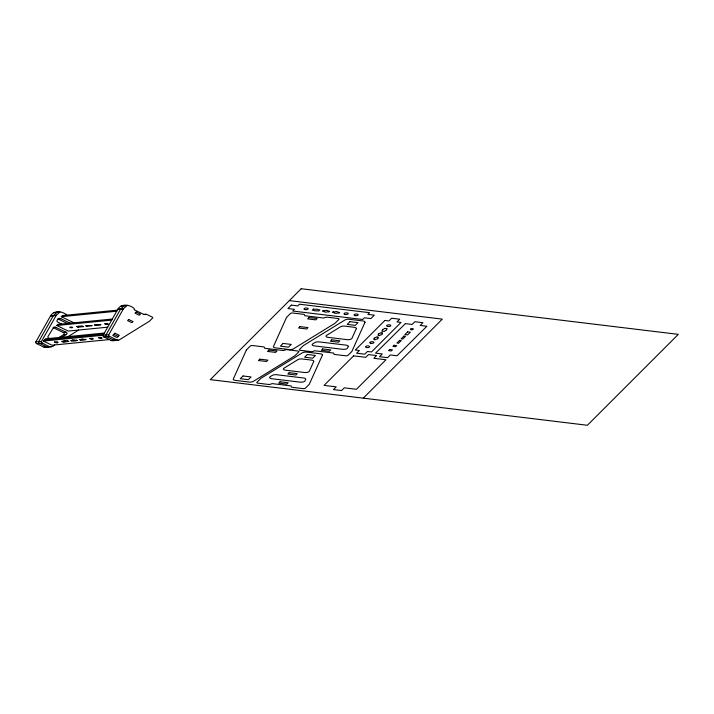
<?xml version="1.0" encoding="UTF-8"?>
<svg xmlns="http://www.w3.org/2000/svg" width="714" height="714" viewBox="0 0 714 714"><rect width="100%" height="100%" fill="white"/><g stroke="black" fill="none" stroke-linecap="round" stroke-linejoin="round"><path stroke-width="1.07" d="M72.069 340.471L73.533 340.007L77.326 340.462L74.568 341.06L70.775 340.605L72.391 340.15M84.832 339.721L83.359 340.194L79.575 339.739L82.333 339.132L86.117 339.587L84.832 339.721L85.332 339.212M51.185 346.825L45.5 347.388A1.731 0.696 -3.3 0 1 43.956 347.12L36.646 343.604A5.507 2.204 -3.3 0 1 35.834 341.917L50.462 316.052A3.856 1.544 -3.3 0 1 50.658 315.793C53.755 309.992 62.305 311.134 66.527 314.82A2.383 0.955 -3.3 0 1 66.911 315.142M35.834 341.917L41.519 341.354L56.147 315.49A3.856 1.544 -3.3 0 1 56.344 315.231L59.994 311.938M103.914 336.972L109.599 336.41L117.212 340.06L118.899 340.114L149.262 321.327A2.794 1.116 -3.3 0 0 149.538 321.104L152.573 318.069A2.695 1.08 -3.3 0 0 152.269 317.096L146.361 314.258L144.282 314.624L134.196 309.76L134.259 308.832A2.695 1.08 -3.3 0 0 133.795 308.189C129.573 304.512 121.014 303.361 117.926 309.162A3.856 1.544 -3.3 0 0 117.73 309.421L103.102 335.285A5.507 2.204 -3.3 0 0 103.914 336.972L111.223 340.489A1.731 0.696 -3.3 0 0 112.767 340.757L118.453 340.194M104.378 333.027L45.562 338.82L43.331 341.051L108.787 334.723L123.406 308.867A3.856 1.544 -3.3 0 1 123.611 308.609L127.262 305.306M59.378 312.197L53.711 312.732M126.646 305.574L120.978 306.11M56.558 312.455L57.182 312.205L53.496 315.517A3.856 1.544 -3.3 0 0 53.3 315.775L38.681 341.631A5.507 2.204 -3.3 0 0 39.493 343.318L46.794 346.843A1.776 0.714 -3.3 0 0 48.347 347.102A1.731 0.696 -3.3 0 1 46.794 346.843M123.879 305.771L124.388 305.592L120.764 308.885A3.856 1.544 -3.3 0 0 120.568 309.144L105.94 335.009A5.507 2.204 -3.3 0 0 106.761 336.696L114.061 340.212A1.731 0.696 -3.3 0 0 115.614 340.48A1.776 0.714 -3.3 0 1 114.061 340.212M73.961 322.808L61.288 316.695L62.395 315.579L117.301 310.171M107.689 327.182L68.267 331.064L56.745 325.504L57.852 324.397L112.294 319.033M67.83 340.989L65.929 341.917L63.127 342.024L61.69 341.328L63.323 341.158M63.127 342.024L64.26 340.89L67.375 340.765L68.812 341.462L67.196 341.622M77.978 327.182L83.663 326.619L82.226 325.923L76.541 326.485L77.978 327.182L78.906 326.253M64.742 341.863L65.688 340.917M71.641 341.015L72.551 340.105M86.483 326.173L92.168 325.611L85.626 325.754L86.483 326.173L87.046 325.62M72.926 340.89L73.819 340.007M76.032 340.587L76.541 340.078M80.432 340.15L81.351 339.239M95.283 325.307L100.969 324.745L94.418 324.888L95.283 325.307L95.846 324.745M81.726 340.025L82.61 339.141M106.029 324.415L106.957 323.487L108.394 324.183L106.029 324.415L104.592 323.719L106.957 323.487M363.274 398.153L442.314 319.122L289.322 300.612M63.305 341.167L64.644 340.873M59.048 337.49L63.591 334.661L66.429 334.384A5.159 2.062 -3.3 0 0 66.099 332.215L55.085 327.074A1.241 0.5 -3.3 0 0 53.764 327.199L48.016 336.508A5.507 2.204 -3.3 0 0 48.829 338.195L49.355 338.445M61.886 337.213L66.429 334.384M54.701 344.942C50.962 349.324 46.053 344.621 42.331 343.041L36.646 343.604M68.107 336.597L78.638 330.038M50.658 315.793L56.344 315.231M117.926 309.162L123.611 308.609M50.462 316.052L56.147 315.49M117.73 309.421L123.406 308.867M61.288 316.695L116.703 311.233M70.177 323.183L60.833 318.676L57.986 318.962L57.058 320.515A5.507 2.204 -3.3 0 0 57.87 322.201L61.645 324.022M143.809 314.392L145.763 314.205M56.745 325.504L111.696 320.095M55.942 327.324L53.104 327.601L63.251 332.492L66.099 332.215M44.446 339.935L103.78 334.09M109.296 339.569L51.979 345.21L43.331 341.051M43.956 347.12L49.641 346.558M111.223 340.489L116.909 339.935M60.833 318.676L59.976 318.426A1.241 0.5 -3.3 0 0 58.655 318.551L57.995 318.953L67.33 323.46M113.874 334.348L118.194 336.428M63.251 332.492A5.159 2.062 -3.3 0 1 63.591 334.661M42.331 343.041A5.507 2.204 -3.3 0 1 41.519 341.354M109.599 336.41A5.507 2.204 -3.3 0 1 108.787 334.723M54.514 342.033C58.191 344.639 60.244 340.632 54.514 342.033M89.705 338.561C93.373 341.167 95.435 337.16 89.705 338.561M98.505 337.695C102.173 340.301 104.226 336.294 98.505 337.695M246.357 350.038L233.335 378.956A3.516 1.41 -3.3 0 0 235.424 380.401L249.079 382.061A3.516 1.41 -3.3 0 0 253.309 381.365L294.686 355.893A3.516 1.41 -3.3 0 0 295.06 355.608L298.773 351.895A1.758 0.705 -3.3 0 0 297.836 351.011L287.126 349.717A1.758 0.705 -3.3 0 0 285.386 349.887L283.503 350.556L264.653 348.271L264.358 347.343A1.758 0.705 -3.3 0 0 263.296 346.834L252.586 345.54A1.758 0.705 -3.3 0 0 250.293 346.022L246.571 349.744A3.516 1.41 -3.3 0 0 246.357 350.038M286.501 317.516L273.489 346.424A3.516 1.41 -3.3 0 0 275.568 347.879L289.232 349.53A3.516 1.41 -3.3 0 0 293.454 348.843L334.839 323.362A3.516 1.41 -3.3 0 0 335.205 323.076L338.918 319.363A1.758 0.705 -3.3 0 0 337.99 318.489L327.28 317.186A1.758 0.705 -3.3 0 0 325.539 317.364L323.656 318.025L304.798 315.74L304.503 314.812A1.758 0.705 -3.3 0 0 303.441 314.303L292.731 313.009A1.758 0.705 -3.3 0 0 290.437 313.491L286.725 317.212A3.516 1.41 -3.3 0 0 286.501 317.516M305.646 379.437L304.994 380.883A3.516 1.41 -3.3 0 1 300.183 382.16L271.722 378.715A3.516 1.41 -3.3 0 1 270.222 376.68L272.293 375.403A3.516 1.41 -3.3 0 1 276.523 374.716L303.566 377.983A3.516 1.41 -3.3 0 1 305.646 379.437M313.696 361.561L309.349 371.218A3.516 1.41 -3.3 0 1 304.539 372.494L285.555 370.2A3.516 1.41 -3.3 0 1 284.056 368.156L297.89 359.642A3.516 1.41 -3.3 0 1 302.111 358.955L311.616 360.106A3.516 1.41 -3.3 0 1 313.696 361.561M322.371 355.215L309.349 384.123A3.516 1.41 -3.3 0 1 309.135 384.427L305.422 388.148A1.758 0.705 -3.3 0 1 303.12 388.63L292.41 387.336A1.758 0.705 -3.3 0 1 291.357 386.827L291.062 385.899L272.204 383.614L270.32 384.284A1.758 0.705 -3.3 0 1 268.58 384.453L257.87 383.159A1.758 0.705 -3.3 0 1 256.933 382.276L260.655 378.563A3.516 1.41 -3.3 0 1 261.021 378.277L302.397 352.805A3.516 1.41 -3.3 0 1 306.627 352.109L320.283 353.769A3.516 1.41 -3.3 0 1 322.371 355.215M348.227 346.602L347.575 348.048A3.516 1.41 -3.3 0 1 342.765 349.324L314.294 345.879A3.516 1.41 -3.3 0 1 312.794 343.845L314.874 342.568A3.516 1.41 -3.3 0 1 319.104 341.881L346.138 345.148A3.516 1.41 -3.3 0 1 348.227 346.602M356.277 328.726L351.922 338.391A3.516 1.41 -3.3 0 1 347.111 339.659L328.128 337.365A3.516 1.41 -3.3 0 1 326.628 335.33L340.462 326.807A3.516 1.41 -3.3 0 1 344.692 326.119L354.189 327.271A3.516 1.41 -3.3 0 1 356.277 328.726M364.952 322.38L351.931 351.297A3.516 1.41 -3.3 0 1 351.716 351.591L347.995 355.313A1.758 0.705 -3.3 0 1 345.701 355.795L334.991 354.501A1.758 0.705 -3.3 0 1 333.929 353.992L333.634 353.064L314.785 350.779L312.902 351.449A1.758 0.705 -3.3 0 1 311.161 351.618L300.451 350.324A1.758 0.705 -3.3 0 1 299.514 349.441L303.227 345.728A3.516 1.41 -3.3 0 1 303.602 345.442L344.978 319.97A3.516 1.41 -3.3 0 1 349.208 319.274L362.864 320.934A3.516 1.41 -3.3 0 1 364.952 322.38M70.026 327.208L70.4 327.637A2.437 0.973 -3.3 0 0 71.623 327.78L72.685 327.53L72.203 327.199A2.437 0.973 -3.3 0 0 70.981 327.048L70.026 327.208M114.99 333.233L112.758 335.464L117.087 337.543L119.309 335.321L114.99 333.233M128.725 319.497L127.61 320.613L131.929 322.701L133.045 321.586L128.725 319.497M136.151 312.08L135.035 313.187L139.355 315.276L140.471 314.16L136.151 312.08M301.201 288.733L210.282 379.643L587.372 425.267L678.3 334.357L301.201 288.733M291.339 305.128L287.929 308.537L294.391 309.323L292.686 311.027L362.721 319.497L364.426 317.792L370.887 318.578L374.297 315.169L367.835 314.383L369.54 312.678L299.505 304.209L297.8 305.913L291.339 305.128M242.983 375.966L240.261 378.697L248.338 379.678L251.069 376.947L242.983 375.966M259.807 359.151L258.441 360.516L266.527 361.489L267.884 360.133L259.807 359.151M268.901 350.065L267.536 351.422L275.613 352.404L276.978 351.038L268.901 350.065M313.437 309.082L312.304 310.215L314.142 310.438A2.106 0.848 -3.3 0 0 316.936 310.777L318.765 311.001L319.908 309.858L318.069 309.635A2.106 0.848 -3.3 0 0 315.276 309.305L313.437 309.082M283.137 343.443L280.406 346.165L288.483 347.147L291.214 344.416L283.137 343.443M299.951 326.619L298.595 327.985L306.672 328.967L308.037 327.601L299.951 326.619M309.046 317.534L307.68 318.89L315.767 319.872L317.132 318.506L309.046 317.534M323.219 310.519L322.541 311.197L324.004 311.375A2.106 0.848 -3.3 0 0 325.289 312.072A2.106 0.848 -3.3 0 0 327.53 311.804L329.002 311.982L329.681 311.295L328.217 311.125A2.106 0.848 -3.3 0 0 326.932 310.429A2.106 0.848 -3.3 0 0 324.692 310.697L323.219 310.519M333.224 311.723L332.546 312.411L334.009 312.589A2.106 0.848 -3.3 0 0 335.294 313.276A2.106 0.848 -3.3 0 0 337.535 313.018L339.007 313.196L339.685 312.509L338.222 312.33A2.106 0.848 -3.3 0 0 336.937 311.643A2.106 0.848 -3.3 0 0 334.696 311.902L333.224 311.723M280.093 381.767L278.728 383.132L286.814 384.105L288.17 382.749L280.093 381.767M289.188 372.681L287.822 374.038L295.899 375.02L297.265 373.654L289.188 372.681M307.368 354.492L304.646 357.223L312.723 358.196L315.454 355.474L307.368 354.492M322.674 348.932L321.309 350.297L329.386 351.279L330.752 349.914L322.674 348.932M331.76 339.846L330.395 341.203L338.481 342.184L339.846 340.819L331.76 339.846M349.949 321.657L347.218 324.388L355.304 325.37L358.026 322.639L349.949 321.657M384.864 320.461L355.313 350.012L359.356 350.503L356.625 353.225L364.711 354.206L367.433 351.475L371.476 351.966L401.027 322.425L396.984 321.934L399.715 319.203L391.629 318.23L388.907 320.952L384.864 320.461M353.635 355.849L324.085 385.39L336.205 386.863L333.483 389.585L341.56 390.567L344.291 387.836L356.411 389.3L385.962 359.758L373.841 358.294L376.564 355.563L368.486 354.59L365.755 357.312L353.635 355.849M382.57 330.314L381.794 331.082L384.489 331.412L385.257 330.636A2.106 0.848 -3.3 0 0 386.435 329.457L387.211 328.681L384.516 328.36L383.748 329.136A2.106 0.848 -3.3 0 0 382.57 330.314M374.511 338.971L373.886 339.587L375.502 339.784L376.126 339.168A2.106 0.848 -3.3 0 0 378.001 338.561A2.106 0.848 -3.3 0 0 377.608 337.677L378.233 337.062L376.617 336.865L375.992 337.481A2.106 0.848 -3.3 0 0 374.118 338.088A2.106 0.848 -3.3 0 0 374.511 338.971M378.732 334.75L378.108 335.375L379.723 335.562L380.348 334.946A2.106 0.848 -3.3 0 0 382.222 334.339A2.106 0.848 -3.3 0 0 381.829 333.456L382.454 332.84L380.839 332.644L380.214 333.259A2.106 0.848 -3.3 0 0 378.34 333.866A2.106 0.848 -3.3 0 0 378.732 334.75M405.382 323.62L375.537 353.127L382.267 353.957L379.509 356.679L387.577 357.669L390.326 354.947L397.055 355.777L426.892 326.262L420.171 325.432L422.929 322.71L414.861 321.719L412.103 324.442L405.382 323.62M389.79 349.503L388.639 350.636L391.326 350.967L392.477 349.833L389.79 349.503M394.048 345.281L392.905 346.424L395.592 346.754L396.743 345.621L394.048 345.281M407.649 331.84L404.892 334.571L407.578 334.902L410.336 332.171L407.649 331.84M399.653 340.346L396.904 343.068L398.519 343.264L401.268 340.542L399.653 340.346M403.919 336.124L401.161 338.847L402.776 339.052L405.534 336.321L403.919 336.124M354.992 315.65A2.106 0.848 -3.3 0 0 358.223 314.812A2.106 0.848 -3.3 0 0 355.153 314.178A2.106 0.848 -3.3 0 0 354.992 315.65M344.987 314.437A2.106 0.848 -3.3 0 0 348.218 313.607A2.106 0.848 -3.3 0 0 345.148 312.964A2.106 0.848 -3.3 0 0 344.987 314.437M304.976 309.599A2.106 0.848 -3.3 0 0 308.207 308.76A2.106 0.848 -3.3 0 0 305.128 308.127A2.106 0.848 -3.3 0 0 304.976 309.599M411.086 329.689A1.464 0.589 -3.3 0 0 413.335 329.109A1.464 0.589 -3.3 0 0 411.202 328.663A1.464 0.589 -3.3 0 0 411.086 329.689M366.487 347.539A2.106 0.848 -3.3 0 0 369.718 346.701A2.106 0.848 -3.3 0 0 366.639 346.067A2.106 0.848 -3.3 0 0 366.487 347.539M370.709 343.318A2.106 0.848 -3.3 0 0 373.94 342.479A2.106 0.848 -3.3 0 0 370.861 341.845A2.106 0.848 -3.3 0 0 370.709 343.318M387.595 326.432A2.106 0.848 -3.3 0 0 390.826 325.602A2.106 0.848 -3.3 0 0 387.747 324.959A2.106 0.848 -3.3 0 0 387.595 326.432"/></g></svg>
